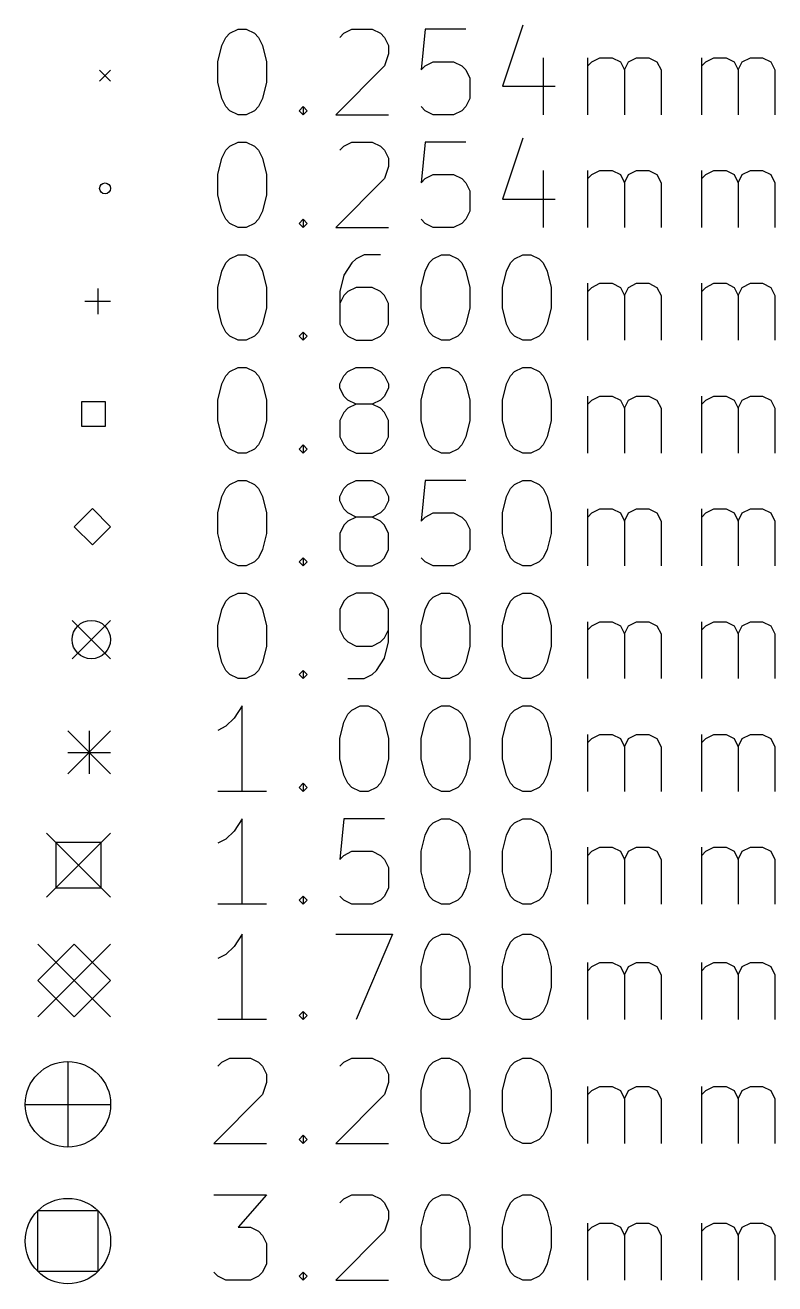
# Model space of a CAD drawing. Extents: x 3.56 to 8.19, y -7.27 to -2.1.
# Drawn here: x 3.563 to 4.254, y -7.243 to -6.083 of the extents above; entities that cross this region are included whole.
import ezdxf

# ---------------------------------------------------------------- set-up
doc = ezdxf.new("R2010")
doc.units = 0
doc.header["$MEASUREMENT"] = 0
doc.layers.add('BLACK', color=7, linetype='CONTINUOUS')

msp = doc.modelspace()

# ---------------------------------------------------------------- linework, layer by layer
at = {"layer": 'BLACK', "linetype": 'CONTINUOUS'}
for p, q in [((3.7515, -6.0905), (3.759, -6.0868)), ((3.759, -6.0868), (3.7665, -6.0868)), ((3.7665, -6.0868), (3.774, -6.0905)), ((3.8565, -6.0905), (3.864, -6.0868)), ((3.864, -6.0868), (3.8827, -6.0868)), ((3.8827, -6.0868), (3.8902, -6.0905)), ((3.9315, -6.0868), (3.9277, -6.1243)), ((3.969, -6.0868), (3.9315, -6.0868)), ((4.0215, -6.083), (4.0027, -6.1393)), ((3.744, -6.1018), (3.7478, -6.0943)), ((3.7478, -6.0943), (3.7515, -6.0905)), ((3.774, -6.0905), (3.7778, -6.0943)), ((3.7778, -6.0943), (3.7815, -6.1018)), ((3.8527, -6.0943), (3.8565, -6.0905)), ((3.8902, -6.0905), (3.894, -6.0943)), ((3.894, -6.0943), (3.8977, -6.1018)), ((3.7403, -6.1168), (3.744, -6.1018)), ((3.7815, -6.1018), (3.7853, -6.1168)), ((3.8977, -6.1093), (3.894, -6.1205)), ((3.8977, -6.1018), (3.8977, -6.1093)), ((3.7403, -6.1355), (3.7403, -6.1168)), ((3.7853, -6.1168), (3.7853, -6.1355)), ((3.894, -6.1205), (3.849, -6.1655)), ((3.9277, -6.1243), (3.9315, -6.1205)), ((3.9315, -6.1205), (3.939, -6.1168)), ((3.939, -6.1168), (3.9577, -6.1168)), ((3.9577, -6.1168), (3.9652, -6.1205)), ((3.9652, -6.1205), (3.969, -6.1243)), ((4.0402, -6.113), (4.0402, -6.1655)), ((4.0815, -6.1655), (4.0815, -6.113)), ((4.0815, -6.1205), (4.0852, -6.1168)), ((4.0852, -6.1168), (4.0927, -6.113)), ((4.0927, -6.113), (4.104, -6.113)), ((4.104, -6.113), (4.1115, -6.1168)), ((4.1115, -6.1168), (4.1152, -6.1243)), ((4.1152, -6.1243), (4.119, -6.1168)), ((4.119, -6.1168), (4.1265, -6.113)), ((4.1265, -6.113), (4.1377, -6.113)), ((4.1377, -6.113), (4.1452, -6.1168)), ((4.1452, -6.1168), (4.149, -6.1243)), ((4.1865, -6.1655), (4.1865, -6.113)), ((4.1865, -6.1205), (4.1902, -6.1168)), ((4.1902, -6.1168), (4.1977, -6.113)), ((4.1977, -6.113), (4.2089, -6.113)), ((4.2089, -6.113), (4.2164, -6.1168)), ((4.2164, -6.1168), (4.2202, -6.1243)), ((4.2202, -6.1243), (4.2239, -6.1168)), ((4.2239, -6.1168), (4.2314, -6.113)), ((4.2314, -6.113), (4.2427, -6.113)), ((4.2427, -6.113), (4.2502, -6.1168)), ((4.2502, -6.1168), (4.2539, -6.1243)), ((3.6313, -6.1245), (3.6413, -6.1345)), ((3.6413, -6.1245), (3.6313, -6.1345)), ((3.744, -6.1505), (3.7403, -6.1355)), ((3.7853, -6.1355), (3.7815, -6.1505)), ((3.969, -6.1243), (3.9727, -6.1318)), ((3.9727, -6.1318), (3.9727, -6.1505)), ((4.1152, -6.1243), (4.1152, -6.1655)), ((4.149, -6.1243), (4.149, -6.1655)), ((4.2202, -6.1243), (4.2202, -6.1655)), ((4.2539, -6.1243), (4.2539, -6.1655)), ((4.0027, -6.1393), (4.0515, -6.1393)), ((3.7478, -6.158), (3.744, -6.1505)), ((3.7515, -6.1618), (3.7478, -6.158)), ((3.7778, -6.158), (3.774, -6.1618)), ((3.7815, -6.1505), (3.7778, -6.158)), ((3.8152, -6.1618), (3.819, -6.158)), ((3.819, -6.158), (3.8227, -6.1618)), ((3.819, -6.158), (3.819, -6.1655)), ((3.9315, -6.1618), (3.9277, -6.158)), ((3.969, -6.158), (3.9652, -6.1618)), ((3.9727, -6.1505), (3.969, -6.158)), ((3.759, -6.1655), (3.7515, -6.1618)), ((3.7665, -6.1655), (3.759, -6.1655)), ((3.774, -6.1618), (3.7665, -6.1655)), ((3.819, -6.1655), (3.8152, -6.1618)), ((3.8227, -6.1618), (3.819, -6.1655)), ((3.849, -6.1655), (3.8977, -6.1655)), ((3.939, -6.1655), (3.9315, -6.1618)), ((3.9577, -6.1655), (3.939, -6.1655)), ((3.9652, -6.1618), (3.9577, -6.1655)), ((3.7515, -6.1945), (3.759, -6.1907)), ((3.759, -6.1907), (3.7665, -6.1907)), ((3.7665, -6.1907), (3.774, -6.1945)), ((3.8565, -6.1945), (3.864, -6.1907)), ((3.864, -6.1907), (3.8827, -6.1907)), ((3.8827, -6.1907), (3.8902, -6.1945)), ((3.9315, -6.1907), (3.9277, -6.2282)), ((3.969, -6.1907), (3.9315, -6.1907)), ((4.0215, -6.187), (4.0027, -6.2432)), ((3.744, -6.2057), (3.7478, -6.1982)), ((3.7478, -6.1982), (3.7515, -6.1945)), ((3.774, -6.1945), (3.7778, -6.1982)), ((3.7778, -6.1982), (3.7815, -6.2057)), ((3.8527, -6.1982), (3.8565, -6.1945)), ((3.8902, -6.1945), (3.894, -6.1982)), ((3.894, -6.1982), (3.8977, -6.2057)), ((3.7403, -6.2207), (3.744, -6.2057)), ((3.7815, -6.2057), (3.7853, -6.2207)), ((3.8977, -6.2132), (3.894, -6.2244)), ((3.8977, -6.2057), (3.8977, -6.2132)), ((3.7403, -6.2394), (3.7403, -6.2207)), ((3.7853, -6.2207), (3.7853, -6.2394)), ((3.894, -6.2244), (3.849, -6.2694)), ((3.9277, -6.2282), (3.9315, -6.2244)), ((3.9315, -6.2244), (3.939, -6.2207)), ((3.939, -6.2207), (3.9577, -6.2207)), ((3.9577, -6.2207), (3.9652, -6.2244)), ((3.9652, -6.2244), (3.969, -6.2282)), ((3.969, -6.2282), (3.9727, -6.2357)), ((4.0402, -6.2169), (4.0402, -6.2694)), ((4.0815, -6.2694), (4.0815, -6.2169)), ((4.0815, -6.2244), (4.0852, -6.2207)), ((4.0852, -6.2207), (4.0927, -6.2169)), ((4.0927, -6.2169), (4.104, -6.2169)), ((4.104, -6.2169), (4.1115, -6.2207)), ((4.1115, -6.2207), (4.1152, -6.2282)), ((4.1152, -6.2282), (4.119, -6.2207)), ((4.1152, -6.2282), (4.1152, -6.2694)), ((4.119, -6.2207), (4.1265, -6.2169)), ((4.1265, -6.2169), (4.1377, -6.2169)), ((4.1377, -6.2169), (4.1452, -6.2207)), ((4.1452, -6.2207), (4.149, -6.2282)), ((4.149, -6.2282), (4.149, -6.2694)), ((4.1865, -6.2694), (4.1865, -6.2169)), ((4.1865, -6.2244), (4.1902, -6.2207)), ((4.1902, -6.2207), (4.1977, -6.2169)), ((4.1977, -6.2169), (4.2089, -6.2169)), ((4.2089, -6.2169), (4.2164, -6.2207)), ((4.2164, -6.2207), (4.2202, -6.2282)), ((4.2202, -6.2282), (4.2239, -6.2207)), ((4.2202, -6.2282), (4.2202, -6.2694)), ((4.2239, -6.2207), (4.2314, -6.2169)), ((4.2314, -6.2169), (4.2427, -6.2169)), ((4.2427, -6.2169), (4.2502, -6.2207)), ((4.2502, -6.2207), (4.2539, -6.2282)), ((4.2539, -6.2282), (4.2539, -6.2694)), ((3.744, -6.2544), (3.7403, -6.2394)), ((3.7853, -6.2394), (3.7815, -6.2544)), ((3.9727, -6.2357), (3.9727, -6.2544)), ((4.0027, -6.2432), (4.0515, -6.2432)), ((3.7478, -6.2619), (3.744, -6.2544)), ((3.7515, -6.2657), (3.7478, -6.2619)), ((3.7778, -6.2619), (3.774, -6.2657)), ((3.7815, -6.2544), (3.7778, -6.2619)), ((3.8152, -6.2657), (3.819, -6.2619)), ((3.819, -6.2619), (3.8227, -6.2657)), ((3.819, -6.2619), (3.819, -6.2694)), ((3.9315, -6.2657), (3.9277, -6.2619)), ((3.969, -6.2619), (3.9652, -6.2657)), ((3.9727, -6.2544), (3.969, -6.2619)), ((3.759, -6.2694), (3.7515, -6.2657)), ((3.7665, -6.2694), (3.759, -6.2694)), ((3.774, -6.2657), (3.7665, -6.2694)), ((3.819, -6.2694), (3.8152, -6.2657)), ((3.8227, -6.2657), (3.819, -6.2694)), ((3.849, -6.2694), (3.8977, -6.2694)), ((3.939, -6.2694), (3.9315, -6.2657)), ((3.9577, -6.2694), (3.939, -6.2694)), ((3.9652, -6.2657), (3.9577, -6.2694)), ((3.7515, -6.2984), (3.759, -6.2946)), ((3.759, -6.2946), (3.7665, -6.2946)), ((3.7665, -6.2946), (3.774, -6.2984)), ((3.8752, -6.2946), (3.8677, -6.2984)), ((3.8902, -6.2946), (3.8752, -6.2946)), ((3.939, -6.2984), (3.9465, -6.2946)), ((3.9465, -6.2946), (3.954, -6.2946)), ((3.954, -6.2946), (3.9615, -6.2984)), ((4.014, -6.2984), (4.0215, -6.2946)), ((4.0215, -6.2946), (4.029, -6.2946)), ((4.029, -6.2946), (4.0365, -6.2984)), ((3.744, -6.3096), (3.7478, -6.3021)), ((3.7478, -6.3021), (3.7515, -6.2984)), ((3.774, -6.2984), (3.7778, -6.3021)), ((3.7778, -6.3021), (3.7815, -6.3096)), ((3.864, -6.3021), (3.8565, -6.3134)), ((3.8677, -6.2984), (3.864, -6.3021)), ((3.9315, -6.3096), (3.9352, -6.3021)), ((3.9352, -6.3021), (3.939, -6.2984)), ((3.9615, -6.2984), (3.9652, -6.3021)), ((3.9652, -6.3021), (3.969, -6.3096)), ((4.0065, -6.3096), (4.0102, -6.3021)), ((4.0102, -6.3021), (4.014, -6.2984)), ((4.0365, -6.2984), (4.0402, -6.3021)), ((4.0402, -6.3021), (4.044, -6.3096)), ((3.7403, -6.3246), (3.744, -6.3096)), ((3.7815, -6.3096), (3.7853, -6.3246)), ((3.8565, -6.3134), (3.8527, -6.3284)), ((3.9277, -6.3246), (3.9315, -6.3096)), ((3.969, -6.3096), (3.9727, -6.3246)), ((4.0027, -6.3246), (4.0065, -6.3096)), ((4.044, -6.3096), (4.0477, -6.3246)), ((4.0815, -6.3734), (4.0815, -6.3209)), ((4.0852, -6.3246), (4.0927, -6.3209)), ((4.0927, -6.3209), (4.104, -6.3209)), ((4.104, -6.3209), (4.1115, -6.3246)), ((4.119, -6.3246), (4.1265, -6.3209)), ((4.1265, -6.3209), (4.1377, -6.3209)), ((4.1377, -6.3209), (4.1452, -6.3246)), ((4.1865, -6.3734), (4.1865, -6.3209)), ((4.1902, -6.3246), (4.1977, -6.3209)), ((4.1977, -6.3209), (4.2089, -6.3209)), ((4.2089, -6.3209), (4.2164, -6.3246)), ((4.2239, -6.3246), (4.2314, -6.3209)), ((4.2314, -6.3209), (4.2427, -6.3209)), ((4.2427, -6.3209), (4.2502, -6.3246)), ((3.6295, -6.3256), (3.6295, -6.3492)), ((3.7403, -6.3434), (3.7403, -6.3246)), ((3.7853, -6.3246), (3.7853, -6.3434)), ((3.8527, -6.3284), (3.8527, -6.3584)), ((3.8565, -6.3321), (3.8527, -6.3396)), ((3.8602, -6.3284), (3.8565, -6.3321)), ((3.8677, -6.3246), (3.8602, -6.3284)), ((3.8827, -6.3246), (3.8677, -6.3246)), ((3.8902, -6.3284), (3.8827, -6.3246)), ((3.894, -6.3321), (3.8902, -6.3284)), ((3.8977, -6.3396), (3.894, -6.3321)), ((3.9277, -6.3434), (3.9277, -6.3246)), ((3.9727, -6.3246), (3.9727, -6.3434)), ((4.0027, -6.3434), (4.0027, -6.3246)), ((4.0477, -6.3246), (4.0477, -6.3434)), ((4.0815, -6.3284), (4.0852, -6.3246)), ((4.1115, -6.3246), (4.1152, -6.3321)), ((4.1152, -6.3321), (4.119, -6.3246)), ((4.1152, -6.3321), (4.1152, -6.3734)), ((4.1452, -6.3246), (4.149, -6.3321)), ((4.149, -6.3321), (4.149, -6.3734)), ((4.1865, -6.3284), (4.1902, -6.3246)), ((4.2164, -6.3246), (4.2202, -6.3321)), ((4.2202, -6.3321), (4.2239, -6.3246)), ((4.2202, -6.3321), (4.2202, -6.3734)), ((4.2502, -6.3246), (4.2539, -6.3321)), ((4.2539, -6.3321), (4.2539, -6.3734)), ((3.6177, -6.3374), (3.6413, -6.3374)), ((3.744, -6.3584), (3.7403, -6.3434)), ((3.7853, -6.3434), (3.7815, -6.3584)), ((3.8977, -6.3584), (3.8977, -6.3396)), ((3.9315, -6.3584), (3.9277, -6.3434)), ((3.9727, -6.3434), (3.969, -6.3584)), ((4.0065, -6.3584), (4.0027, -6.3434)), ((4.0477, -6.3434), (4.044, -6.3584)), ((3.7478, -6.3659), (3.744, -6.3584)), ((3.7515, -6.3696), (3.7478, -6.3659)), ((3.7778, -6.3659), (3.774, -6.3696)), ((3.7815, -6.3584), (3.7778, -6.3659)), ((3.8152, -6.3696), (3.819, -6.3659)), ((3.819, -6.3659), (3.8227, -6.3696)), ((3.819, -6.3659), (3.819, -6.3734)), ((3.8527, -6.3584), (3.8565, -6.3659)), ((3.8565, -6.3659), (3.8602, -6.3696)), ((3.8902, -6.3696), (3.894, -6.3659)), ((3.894, -6.3659), (3.8977, -6.3584)), ((3.9352, -6.3659), (3.9315, -6.3584)), ((3.939, -6.3696), (3.9352, -6.3659)), ((3.9652, -6.3659), (3.9615, -6.3696)), ((3.969, -6.3584), (3.9652, -6.3659)), ((4.0102, -6.3659), (4.0065, -6.3584)), ((4.014, -6.3696), (4.0102, -6.3659)), ((4.0402, -6.3659), (4.0365, -6.3696)), ((4.044, -6.3584), (4.0402, -6.3659)), ((3.759, -6.3734), (3.7515, -6.3696)), ((3.7665, -6.3734), (3.759, -6.3734)), ((3.774, -6.3696), (3.7665, -6.3734)), ((3.819, -6.3734), (3.8152, -6.3696)), ((3.8227, -6.3696), (3.819, -6.3734)), ((3.8602, -6.3696), (3.8677, -6.3734)), ((3.8677, -6.3734), (3.8827, -6.3734)), ((3.8827, -6.3734), (3.8902, -6.3696)), ((3.9465, -6.3734), (3.939, -6.3696)), ((3.954, -6.3734), (3.9465, -6.3734)), ((3.9615, -6.3696), (3.954, -6.3734)), ((4.0215, -6.3734), (4.014, -6.3696)), ((4.029, -6.3734), (4.0215, -6.3734)), ((4.0365, -6.3696), (4.029, -6.3734)), ((3.7478, -6.4061), (3.7515, -6.4023)), ((3.7515, -6.4023), (3.759, -6.3986)), ((3.759, -6.3986), (3.7665, -6.3986)), ((3.7665, -6.3986), (3.774, -6.4023)), ((3.774, -6.4023), (3.7778, -6.4061)), ((3.8565, -6.4061), (3.8602, -6.4023)), ((3.8602, -6.4023), (3.8677, -6.3986)), ((3.8677, -6.3986), (3.8827, -6.3986)), ((3.8827, -6.3986), (3.8902, -6.4023)), ((3.8902, -6.4023), (3.894, -6.4061)), ((3.9352, -6.4061), (3.939, -6.4023)), ((3.939, -6.4023), (3.9465, -6.3986)), ((3.9465, -6.3986), (3.954, -6.3986)), ((3.954, -6.3986), (3.9615, -6.4023)), ((3.9615, -6.4023), (3.9652, -6.4061)), ((4.0102, -6.4061), (4.014, -6.4023)), ((4.014, -6.4023), (4.0215, -6.3986)), ((4.0215, -6.3986), (4.029, -6.3986)), ((4.029, -6.3986), (4.0365, -6.4023)), ((4.0365, -6.4023), (4.0402, -6.4061)), ((3.7403, -6.4286), (3.744, -6.4136)), ((3.744, -6.4136), (3.7478, -6.4061)), ((3.7778, -6.4061), (3.7815, -6.4136)), ((3.7815, -6.4136), (3.7853, -6.4286)), ((3.8527, -6.4136), (3.8565, -6.4061)), ((3.8527, -6.4173), (3.8527, -6.4136)), ((3.894, -6.4061), (3.8977, -6.4136)), ((3.8977, -6.4136), (3.8977, -6.4173)), ((3.9277, -6.4286), (3.9315, -6.4136)), ((3.9315, -6.4136), (3.9352, -6.4061)), ((3.9652, -6.4061), (3.969, -6.4136)), ((3.969, -6.4136), (3.9727, -6.4286)), ((4.0027, -6.4286), (4.0065, -6.4136)), ((4.0065, -6.4136), (4.0102, -6.4061)), ((4.0402, -6.4061), (4.044, -6.4136)), ((4.044, -6.4136), (4.0477, -6.4286)), ((3.8565, -6.4248), (3.8527, -6.4173)), ((3.8602, -6.4286), (3.8565, -6.4248)), ((3.894, -6.4248), (3.8902, -6.4286)), ((3.8977, -6.4173), (3.894, -6.4248)), ((4.0815, -6.4773), (4.0815, -6.4248)), ((4.0852, -6.4286), (4.0927, -6.4248)), ((4.0927, -6.4248), (4.104, -6.4248)), ((4.104, -6.4248), (4.1115, -6.4286)), ((4.119, -6.4286), (4.1265, -6.4248)), ((4.1265, -6.4248), (4.1377, -6.4248)), ((4.1377, -6.4248), (4.1452, -6.4286)), ((4.1865, -6.4773), (4.1865, -6.4248)), ((4.1902, -6.4286), (4.1977, -6.4248)), ((4.1977, -6.4248), (4.2089, -6.4248)), ((4.2089, -6.4248), (4.2164, -6.4286)), ((4.2239, -6.4286), (4.2314, -6.4248)), ((4.2314, -6.4248), (4.2427, -6.4248)), ((4.2427, -6.4248), (4.2502, -6.4286)), ((3.6367, -6.4302), (3.6145, -6.4302)), ((3.6145, -6.4302), (3.6145, -6.4524)), ((3.6367, -6.4524), (3.6367, -6.4302)), ((3.7403, -6.4473), (3.7403, -6.4286)), ((3.7853, -6.4286), (3.7853, -6.4473)), ((3.8602, -6.4361), (3.8565, -6.4398)), ((3.8677, -6.4323), (3.8602, -6.4286)), ((3.8677, -6.4323), (3.8602, -6.4361)), ((3.8827, -6.4323), (3.8677, -6.4323)), ((3.8902, -6.4286), (3.8827, -6.4323)), ((3.8902, -6.4361), (3.8827, -6.4323)), ((3.894, -6.4398), (3.8902, -6.4361)), ((3.9277, -6.4473), (3.9277, -6.4286)), ((3.9727, -6.4286), (3.9727, -6.4473)), ((4.0027, -6.4473), (4.0027, -6.4286)), ((4.0477, -6.4286), (4.0477, -6.4473)), ((4.0815, -6.4323), (4.0852, -6.4286)), ((4.1115, -6.4286), (4.1152, -6.4361)), ((4.1152, -6.4361), (4.119, -6.4286)), ((4.1152, -6.4361), (4.1152, -6.4773)), ((4.1452, -6.4286), (4.149, -6.4361)), ((4.149, -6.4361), (4.149, -6.4773)), ((4.1865, -6.4323), (4.1902, -6.4286)), ((4.2164, -6.4286), (4.2202, -6.4361)), ((4.2202, -6.4361), (4.2239, -6.4286)), ((4.2202, -6.4361), (4.2202, -6.4773)), ((4.2502, -6.4286), (4.2539, -6.4361)), ((4.2539, -6.4361), (4.2539, -6.4773)), ((3.744, -6.4623), (3.7403, -6.4473)), ((3.7853, -6.4473), (3.7815, -6.4623)), ((3.8565, -6.4398), (3.8527, -6.4473)), ((3.8527, -6.4473), (3.8527, -6.4623)), ((3.8977, -6.4473), (3.894, -6.4398)), ((3.8977, -6.4623), (3.8977, -6.4473)), ((3.9315, -6.4623), (3.9277, -6.4473)), ((3.9727, -6.4473), (3.969, -6.4623)), ((4.0065, -6.4623), (4.0027, -6.4473)), ((4.0477, -6.4473), (4.044, -6.4623)), ((3.6145, -6.4524), (3.6367, -6.4524)), ((3.7478, -6.4698), (3.744, -6.4623)), ((3.7515, -6.4736), (3.7478, -6.4698)), ((3.7778, -6.4698), (3.774, -6.4736)), ((3.7815, -6.4623), (3.7778, -6.4698)), ((3.8152, -6.4736), (3.819, -6.4698)), ((3.819, -6.4698), (3.8227, -6.4736)), ((3.819, -6.4698), (3.819, -6.4773)), ((3.8527, -6.4623), (3.8565, -6.4698)), ((3.8565, -6.4698), (3.8602, -6.4736)), ((3.8902, -6.4736), (3.894, -6.4698)), ((3.894, -6.4698), (3.8977, -6.4623)), ((3.9352, -6.4698), (3.9315, -6.4623)), ((3.939, -6.4736), (3.9352, -6.4698)), ((3.9652, -6.4698), (3.9615, -6.4736)), ((3.969, -6.4623), (3.9652, -6.4698)), ((4.0102, -6.4698), (4.0065, -6.4623)), ((4.014, -6.4736), (4.0102, -6.4698)), ((4.0402, -6.4698), (4.0365, -6.4736)), ((4.044, -6.4623), (4.0402, -6.4698)), ((3.759, -6.4773), (3.7515, -6.4736)), ((3.7665, -6.4773), (3.759, -6.4773)), ((3.774, -6.4736), (3.7665, -6.4773)), ((3.819, -6.4773), (3.8152, -6.4736)), ((3.8227, -6.4736), (3.819, -6.4773)), ((3.8602, -6.4736), (3.8677, -6.4773)), ((3.8677, -6.4773), (3.8827, -6.4773)), ((3.8827, -6.4773), (3.8902, -6.4736)), ((3.9465, -6.4773), (3.939, -6.4736)), ((3.954, -6.4773), (3.9465, -6.4773)), ((3.9615, -6.4736), (3.954, -6.4773)), ((4.0215, -6.4773), (4.014, -6.4736)), ((4.029, -6.4773), (4.0215, -6.4773)), ((4.0365, -6.4736), (4.029, -6.4773)), ((3.7478, -6.51), (3.7515, -6.5063)), ((3.7515, -6.5063), (3.759, -6.5025)), ((3.759, -6.5025), (3.7665, -6.5025)), ((3.7665, -6.5025), (3.774, -6.5063)), ((3.774, -6.5063), (3.7778, -6.51)), ((3.8565, -6.51), (3.8602, -6.5063)), ((3.8602, -6.5063), (3.8677, -6.5025)), ((3.8677, -6.5025), (3.8827, -6.5025)), ((3.8827, -6.5025), (3.8902, -6.5063)), ((3.8902, -6.5063), (3.894, -6.51)), ((3.9315, -6.5025), (3.9277, -6.54)), ((3.969, -6.5025), (3.9315, -6.5025)), ((4.0102, -6.51), (4.014, -6.5063)), ((4.014, -6.5063), (4.0215, -6.5025)), ((4.0215, -6.5025), (4.029, -6.5025)), ((4.029, -6.5025), (4.0365, -6.5063)), ((4.0365, -6.5063), (4.0402, -6.51)), ((3.7403, -6.5325), (3.744, -6.5175)), ((3.744, -6.5175), (3.7478, -6.51)), ((3.7778, -6.51), (3.7815, -6.5175)), ((3.7815, -6.5175), (3.7853, -6.5325)), ((3.8527, -6.5175), (3.8565, -6.51)), ((3.8527, -6.5213), (3.8527, -6.5175)), ((3.894, -6.51), (3.8977, -6.5175)), ((3.8977, -6.5175), (3.8977, -6.5213)), ((4.0027, -6.5325), (4.0065, -6.5175)), ((4.0065, -6.5175), (4.0102, -6.51)), ((4.0402, -6.51), (4.044, -6.5175)), ((4.044, -6.5175), (4.0477, -6.5325)), ((3.6246, -6.5285), (3.6079, -6.5452)), ((3.6413, -6.5452), (3.6246, -6.5285)), ((3.8565, -6.5288), (3.8527, -6.5213)), ((3.8602, -6.5325), (3.8565, -6.5288)), ((3.894, -6.5288), (3.8902, -6.5325)), ((3.8977, -6.5213), (3.894, -6.5288)), ((4.0815, -6.5813), (4.0815, -6.5288)), ((4.0852, -6.5325), (4.0927, -6.5288)), ((4.0927, -6.5288), (4.104, -6.5288)), ((4.104, -6.5288), (4.1115, -6.5325)), ((4.119, -6.5325), (4.1265, -6.5288)), ((4.1265, -6.5288), (4.1377, -6.5288)), ((4.1377, -6.5288), (4.1452, -6.5325)), ((4.1865, -6.5813), (4.1865, -6.5288)), ((4.1902, -6.5325), (4.1977, -6.5288)), ((4.1977, -6.5288), (4.2089, -6.5288)), ((4.2089, -6.5288), (4.2164, -6.5325)), ((4.2239, -6.5325), (4.2314, -6.5288)), ((4.2314, -6.5288), (4.2427, -6.5288)), ((4.2427, -6.5288), (4.2502, -6.5325)), ((3.7403, -6.5513), (3.7403, -6.5325)), ((3.7853, -6.5325), (3.7853, -6.5513)), ((3.8602, -6.54), (3.8565, -6.5438)), ((3.8677, -6.5363), (3.8602, -6.5325)), ((3.8677, -6.5363), (3.8602, -6.54)), ((3.8827, -6.5363), (3.8677, -6.5363)), ((3.8902, -6.5325), (3.8827, -6.5363)), ((3.8902, -6.54), (3.8827, -6.5363)), ((3.894, -6.5438), (3.8902, -6.54)), ((3.9277, -6.54), (3.9315, -6.5363)), ((3.9315, -6.5363), (3.939, -6.5325)), ((3.939, -6.5325), (3.9577, -6.5325)), ((3.9577, -6.5325), (3.9652, -6.5363)), ((3.9652, -6.5363), (3.969, -6.54)), ((3.969, -6.54), (3.9727, -6.5475)), ((4.0027, -6.5513), (4.0027, -6.5325)), ((4.0477, -6.5325), (4.0477, -6.5513)), ((4.0815, -6.5363), (4.0852, -6.5325)), ((4.1115, -6.5325), (4.1152, -6.54)), ((4.1152, -6.54), (4.119, -6.5325)), ((4.1152, -6.54), (4.1152, -6.5813)), ((4.1452, -6.5325), (4.149, -6.54)), ((4.149, -6.54), (4.149, -6.5813)), ((4.1865, -6.5363), (4.1902, -6.5325)), ((4.2164, -6.5325), (4.2202, -6.54)), ((4.2202, -6.54), (4.2239, -6.5325)), ((4.2202, -6.54), (4.2202, -6.5813)), ((4.2502, -6.5325), (4.2539, -6.54)), ((4.2539, -6.54), (4.2539, -6.5813)), ((3.6079, -6.5452), (3.6246, -6.562)), ((3.6246, -6.562), (3.6413, -6.5452)), ((3.744, -6.5663), (3.7403, -6.5513)), ((3.7853, -6.5513), (3.7815, -6.5663)), ((3.8565, -6.5438), (3.8527, -6.5513)), ((3.8527, -6.5513), (3.8527, -6.5663)), ((3.8977, -6.5513), (3.894, -6.5438)), ((3.8977, -6.5663), (3.8977, -6.5513)), ((3.9727, -6.5475), (3.9727, -6.5663)), ((4.0065, -6.5663), (4.0027, -6.5513)), ((4.0477, -6.5513), (4.044, -6.5663)), ((3.7478, -6.5738), (3.744, -6.5663)), ((3.7515, -6.5775), (3.7478, -6.5738)), ((3.7778, -6.5738), (3.774, -6.5775)), ((3.7815, -6.5663), (3.7778, -6.5738)), ((3.8152, -6.5775), (3.819, -6.5738)), ((3.819, -6.5738), (3.8227, -6.5775)), ((3.819, -6.5738), (3.819, -6.5813)), ((3.8527, -6.5663), (3.8565, -6.5738)), ((3.8565, -6.5738), (3.8602, -6.5775)), ((3.8902, -6.5775), (3.894, -6.5738)), ((3.894, -6.5738), (3.8977, -6.5663)), ((3.9315, -6.5775), (3.9277, -6.5738)), ((3.969, -6.5738), (3.9652, -6.5775)), ((3.9727, -6.5663), (3.969, -6.5738)), ((4.0102, -6.5738), (4.0065, -6.5663)), ((4.014, -6.5775), (4.0102, -6.5738)), ((4.0402, -6.5738), (4.0365, -6.5775)), ((4.044, -6.5663), (4.0402, -6.5738)), ((3.759, -6.5813), (3.7515, -6.5775)), ((3.7665, -6.5813), (3.759, -6.5813)), ((3.774, -6.5775), (3.7665, -6.5813)), ((3.819, -6.5813), (3.8152, -6.5775)), ((3.8227, -6.5775), (3.819, -6.5813)), ((3.8602, -6.5775), (3.8677, -6.5813)), ((3.8677, -6.5813), (3.8827, -6.5813)), ((3.8827, -6.5813), (3.8902, -6.5775)), ((3.939, -6.5813), (3.9315, -6.5775)), ((3.9577, -6.5813), (3.939, -6.5813)), ((3.9652, -6.5775), (3.9577, -6.5813)), ((4.0215, -6.5813), (4.014, -6.5775)), ((4.029, -6.5813), (4.0215, -6.5813)), ((4.0365, -6.5775), (4.029, -6.5813)), ((3.7478, -6.6139), (3.7515, -6.6102)), ((3.7515, -6.6102), (3.759, -6.6065)), ((3.759, -6.6065), (3.7665, -6.6065)), ((3.7665, -6.6065), (3.774, -6.6102)), ((3.774, -6.6102), (3.7778, -6.6139)), ((3.8602, -6.6102), (3.8565, -6.6139)), ((3.8677, -6.6065), (3.8602, -6.6102)), ((3.8827, -6.6065), (3.8677, -6.6065)), ((3.8902, -6.6102), (3.8827, -6.6065)), ((3.894, -6.6139), (3.8902, -6.6102)), ((3.9352, -6.6139), (3.939, -6.6102)), ((3.939, -6.6102), (3.9465, -6.6065)), ((3.9465, -6.6065), (3.954, -6.6065)), ((3.954, -6.6065), (3.9615, -6.6102)), ((3.9615, -6.6102), (3.9652, -6.6139)), ((4.0102, -6.6139), (4.014, -6.6102)), ((4.014, -6.6102), (4.0215, -6.6065)), ((4.0215, -6.6065), (4.029, -6.6065)), ((4.029, -6.6065), (4.0365, -6.6102)), ((4.0365, -6.6102), (4.0402, -6.6139)), ((3.7403, -6.6364), (3.744, -6.6214)), ((3.744, -6.6214), (3.7478, -6.6139)), ((3.7778, -6.6139), (3.7815, -6.6214)), ((3.7815, -6.6214), (3.7853, -6.6364)), ((3.8565, -6.6139), (3.8527, -6.6214)), ((3.8527, -6.6214), (3.8527, -6.6402)), ((3.8977, -6.6214), (3.894, -6.6139)), ((3.8977, -6.6514), (3.8977, -6.6214)), ((3.9277, -6.6364), (3.9315, -6.6214)), ((3.9315, -6.6214), (3.9352, -6.6139)), ((3.9652, -6.6139), (3.969, -6.6214)), ((3.969, -6.6214), (3.9727, -6.6364)), ((4.0027, -6.6364), (4.0065, -6.6214)), ((4.0065, -6.6214), (4.0102, -6.6139)), ((4.0402, -6.6139), (4.044, -6.6214)), ((4.044, -6.6214), (4.0477, -6.6364)), ((3.6059, -6.6315), (3.6413, -6.6669)), ((3.6413, -6.6315), (3.6059, -6.6669)), ((4.0815, -6.6852), (4.0815, -6.6327)), ((4.0852, -6.6364), (4.0927, -6.6327)), ((4.0927, -6.6327), (4.104, -6.6327)), ((4.104, -6.6327), (4.1115, -6.6364)), ((4.119, -6.6364), (4.1265, -6.6327)), ((4.1265, -6.6327), (4.1377, -6.6327)), ((4.1377, -6.6327), (4.1452, -6.6364)), ((4.1865, -6.6852), (4.1865, -6.6327)), ((4.1902, -6.6364), (4.1977, -6.6327)), ((4.1977, -6.6327), (4.2089, -6.6327)), ((4.2089, -6.6327), (4.2164, -6.6364)), ((4.2239, -6.6364), (4.2314, -6.6327)), ((4.2314, -6.6327), (4.2427, -6.6327)), ((4.2427, -6.6327), (4.2502, -6.6364)), ((3.7403, -6.6552), (3.7403, -6.6364)), ((3.7853, -6.6364), (3.7853, -6.6552)), ((3.8527, -6.6402), (3.8565, -6.6477)), ((3.894, -6.6477), (3.8977, -6.6402)), ((3.9277, -6.6552), (3.9277, -6.6364)), ((3.9727, -6.6364), (3.9727, -6.6552)), ((4.0027, -6.6552), (4.0027, -6.6364)), ((4.0477, -6.6364), (4.0477, -6.6552)), ((4.0815, -6.6402), (4.0852, -6.6364)), ((4.1115, -6.6364), (4.1152, -6.6439)), ((4.1152, -6.6439), (4.119, -6.6364)), ((4.1152, -6.6439), (4.1152, -6.6852)), ((4.1452, -6.6364), (4.149, -6.6439)), ((4.149, -6.6439), (4.149, -6.6852)), ((4.1865, -6.6402), (4.1902, -6.6364)), ((4.2164, -6.6364), (4.2202, -6.6439)), ((4.2202, -6.6439), (4.2239, -6.6364)), ((4.2202, -6.6439), (4.2202, -6.6852)), ((4.2502, -6.6364), (4.2539, -6.6439)), ((4.2539, -6.6439), (4.2539, -6.6852)), ((3.744, -6.6702), (3.7403, -6.6552)), ((3.7853, -6.6552), (3.7815, -6.6702)), ((3.8565, -6.6477), (3.8602, -6.6514)), ((3.8602, -6.6514), (3.8677, -6.6552)), ((3.8677, -6.6552), (3.8827, -6.6552)), ((3.8827, -6.6552), (3.8902, -6.6514)), ((3.8902, -6.6514), (3.894, -6.6477)), ((3.894, -6.6664), (3.8977, -6.6514)), ((3.9315, -6.6702), (3.9277, -6.6552)), ((3.9727, -6.6552), (3.969, -6.6702)), ((4.0065, -6.6702), (4.0027, -6.6552)), ((4.0477, -6.6552), (4.044, -6.6702)), ((3.8865, -6.6777), (3.894, -6.6664)), ((3.7478, -6.6777), (3.744, -6.6702)), ((3.7515, -6.6814), (3.7478, -6.6777)), ((3.7778, -6.6777), (3.774, -6.6814)), ((3.7815, -6.6702), (3.7778, -6.6777)), ((3.8152, -6.6814), (3.819, -6.6777)), ((3.819, -6.6777), (3.8227, -6.6814)), ((3.819, -6.6777), (3.819, -6.6852)), ((3.8827, -6.6814), (3.8865, -6.6777)), ((3.9352, -6.6777), (3.9315, -6.6702)), ((3.939, -6.6814), (3.9352, -6.6777)), ((3.9652, -6.6777), (3.9615, -6.6814)), ((3.969, -6.6702), (3.9652, -6.6777)), ((4.0102, -6.6777), (4.0065, -6.6702)), ((4.014, -6.6814), (4.0102, -6.6777)), ((4.0402, -6.6777), (4.0365, -6.6814)), ((4.044, -6.6702), (4.0402, -6.6777)), ((3.759, -6.6852), (3.7515, -6.6814)), ((3.7665, -6.6852), (3.759, -6.6852)), ((3.774, -6.6814), (3.7665, -6.6852)), ((3.819, -6.6852), (3.8152, -6.6814)), ((3.8227, -6.6814), (3.819, -6.6852)), ((3.8602, -6.6852), (3.8752, -6.6852)), ((3.8752, -6.6852), (3.8827, -6.6814)), ((3.9465, -6.6852), (3.939, -6.6814)), ((3.954, -6.6852), (3.9465, -6.6852)), ((3.9615, -6.6814), (3.954, -6.6852)), ((4.0215, -6.6852), (4.014, -6.6814)), ((4.029, -6.6852), (4.0215, -6.6852)), ((4.0365, -6.6814), (4.029, -6.6852)), ((3.7628, -6.7104), (3.7553, -6.7216)), ((3.7628, -6.7891), (3.7628, -6.7104)), ((3.8602, -6.7179), (3.864, -6.7141)), ((3.864, -6.7141), (3.8715, -6.7104)), ((3.8715, -6.7104), (3.879, -6.7104)), ((3.879, -6.7104), (3.8865, -6.7141)), ((3.8865, -6.7141), (3.8902, -6.7179)), ((3.9352, -6.7179), (3.939, -6.7141)), ((3.939, -6.7141), (3.9465, -6.7104)), ((3.9465, -6.7104), (3.954, -6.7104)), ((3.954, -6.7104), (3.9615, -6.7141)), ((3.9615, -6.7141), (3.9652, -6.7179)), ((4.0102, -6.7179), (4.014, -6.7141)), ((4.014, -6.7141), (4.0215, -6.7104)), ((4.0215, -6.7104), (4.029, -6.7104)), ((4.029, -6.7104), (4.0365, -6.7141)), ((4.0365, -6.7141), (4.0402, -6.7179)), ((3.7553, -6.7216), (3.7478, -6.7291)), ((3.8527, -6.7404), (3.8565, -6.7254)), ((3.8565, -6.7254), (3.8602, -6.7179)), ((3.8902, -6.7179), (3.894, -6.7254)), ((3.894, -6.7254), (3.8977, -6.7404)), ((3.9277, -6.7404), (3.9315, -6.7254)), ((3.9315, -6.7254), (3.9352, -6.7179)), ((3.9652, -6.7179), (3.969, -6.7254)), ((3.969, -6.7254), (3.9727, -6.7404)), ((4.0027, -6.7404), (4.0065, -6.7254)), ((4.0065, -6.7254), (4.0102, -6.7179)), ((4.0402, -6.7179), (4.044, -6.7254)), ((4.044, -6.7254), (4.0477, -6.7404)), ((3.602, -6.7334), (3.6413, -6.7728)), ((3.6413, -6.7334), (3.602, -6.7728)), ((3.6217, -6.7334), (3.6217, -6.7728)), ((3.7478, -6.7291), (3.7403, -6.7329)), ((4.0815, -6.7891), (4.0815, -6.7366)), ((4.0852, -6.7404), (4.0927, -6.7366)), ((4.0927, -6.7366), (4.104, -6.7366)), ((4.104, -6.7366), (4.1115, -6.7404)), ((4.119, -6.7404), (4.1265, -6.7366)), ((4.1265, -6.7366), (4.1377, -6.7366)), ((4.1377, -6.7366), (4.1452, -6.7404)), ((4.1865, -6.7891), (4.1865, -6.7366)), ((4.1902, -6.7404), (4.1977, -6.7366)), ((4.1977, -6.7366), (4.2089, -6.7366)), ((4.2089, -6.7366), (4.2164, -6.7404)), ((4.2239, -6.7404), (4.2314, -6.7366)), ((4.2314, -6.7366), (4.2427, -6.7366)), ((4.2427, -6.7366), (4.2502, -6.7404)), ((3.8527, -6.7591), (3.8527, -6.7404)), ((3.8977, -6.7404), (3.8977, -6.7591)), ((3.9277, -6.7591), (3.9277, -6.7404)), ((3.9727, -6.7404), (3.9727, -6.7591)), ((4.0027, -6.7591), (4.0027, -6.7404)), ((4.0477, -6.7404), (4.0477, -6.7591)), ((4.0815, -6.7441), (4.0852, -6.7404)), ((4.1115, -6.7404), (4.1152, -6.7479)), ((4.1152, -6.7479), (4.119, -6.7404)), ((4.1152, -6.7479), (4.1152, -6.7891)), ((4.1452, -6.7404), (4.149, -6.7479)), ((4.149, -6.7479), (4.149, -6.7891)), ((4.1865, -6.7441), (4.1902, -6.7404)), ((4.2164, -6.7404), (4.2202, -6.7479)), ((4.2202, -6.7479), (4.2239, -6.7404)), ((4.2202, -6.7479), (4.2202, -6.7891)), ((4.2502, -6.7404), (4.2539, -6.7479)), ((4.2539, -6.7479), (4.2539, -6.7891)), ((3.602, -6.7531), (3.6413, -6.7531)), ((3.8565, -6.7741), (3.8527, -6.7591)), ((3.8977, -6.7591), (3.894, -6.7741)), ((3.9315, -6.7741), (3.9277, -6.7591)), ((3.9727, -6.7591), (3.969, -6.7741)), ((4.0065, -6.7741), (4.0027, -6.7591)), ((4.0477, -6.7591), (4.044, -6.7741)), ((3.8152, -6.7854), (3.819, -6.7816)), ((3.819, -6.7816), (3.8227, -6.7854)), ((3.819, -6.7816), (3.819, -6.7891)), ((3.8602, -6.7816), (3.8565, -6.7741)), ((3.864, -6.7854), (3.8602, -6.7816)), ((3.8902, -6.7816), (3.8865, -6.7854)), ((3.894, -6.7741), (3.8902, -6.7816)), ((3.9352, -6.7816), (3.9315, -6.7741)), ((3.939, -6.7854), (3.9352, -6.7816)), ((3.9652, -6.7816), (3.9615, -6.7854)), ((3.969, -6.7741), (3.9652, -6.7816)), ((4.0102, -6.7816), (4.0065, -6.7741)), ((4.014, -6.7854), (4.0102, -6.7816)), ((4.0402, -6.7816), (4.0365, -6.7854)), ((4.044, -6.7741), (4.0402, -6.7816)), ((3.7853, -6.7891), (3.7403, -6.7891)), ((3.819, -6.7891), (3.8152, -6.7854)), ((3.8227, -6.7854), (3.819, -6.7891)), ((3.8715, -6.7891), (3.864, -6.7854)), ((3.879, -6.7891), (3.8715, -6.7891)), ((3.8865, -6.7854), (3.879, -6.7891)), ((3.9465, -6.7891), (3.939, -6.7854)), ((3.954, -6.7891), (3.9465, -6.7891)), ((3.9615, -6.7854), (3.954, -6.7891)), ((4.0215, -6.7891), (4.014, -6.7854)), ((4.029, -6.7891), (4.0215, -6.7891)), ((4.0365, -6.7854), (4.029, -6.7891)), ((3.7628, -6.8143), (3.7553, -6.8256)), ((3.7628, -6.8931), (3.7628, -6.8143)), ((3.8565, -6.8143), (3.8527, -6.8518)), ((3.894, -6.8143), (3.8565, -6.8143)), ((3.9352, -6.8218), (3.939, -6.8181)), ((3.939, -6.8181), (3.9465, -6.8143)), ((3.9465, -6.8143), (3.954, -6.8143)), ((3.954, -6.8143), (3.9615, -6.8181)), ((3.9615, -6.8181), (3.9652, -6.8218)), ((4.0102, -6.8218), (4.014, -6.8181)), ((4.014, -6.8181), (4.0215, -6.8143)), ((4.0215, -6.8143), (4.029, -6.8143)), ((4.029, -6.8143), (4.0365, -6.8181)), ((4.0365, -6.8181), (4.0402, -6.8218)), ((3.5823, -6.8275), (3.6413, -6.8866)), ((3.6413, -6.8275), (3.5823, -6.8866)), ((3.7553, -6.8256), (3.7478, -6.8331)), ((3.9277, -6.8443), (3.9315, -6.8293)), ((3.9315, -6.8293), (3.9352, -6.8218)), ((3.9652, -6.8218), (3.969, -6.8293)), ((3.969, -6.8293), (3.9727, -6.8443)), ((4.0027, -6.8443), (4.0065, -6.8293)), ((4.0065, -6.8293), (4.0102, -6.8218)), ((4.0402, -6.8218), (4.044, -6.8293)), ((4.044, -6.8293), (4.0477, -6.8443)), ((3.6327, -6.8362), (3.5909, -6.8362)), ((3.5909, -6.8362), (3.5909, -6.8779)), ((3.6327, -6.8779), (3.6327, -6.8362)), ((3.7478, -6.8331), (3.7403, -6.8368)), ((4.0815, -6.8931), (4.0815, -6.8406)), ((4.0852, -6.8443), (4.0927, -6.8406)), ((4.0927, -6.8406), (4.104, -6.8406)), ((4.104, -6.8406), (4.1115, -6.8443)), ((4.119, -6.8443), (4.1265, -6.8406)), ((4.1265, -6.8406), (4.1377, -6.8406)), ((4.1377, -6.8406), (4.1452, -6.8443)), ((4.1865, -6.8931), (4.1865, -6.8406)), ((4.1902, -6.8443), (4.1977, -6.8406)), ((4.1977, -6.8406), (4.2089, -6.8406)), ((4.2089, -6.8406), (4.2164, -6.8443)), ((4.2239, -6.8443), (4.2314, -6.8406)), ((4.2314, -6.8406), (4.2427, -6.8406)), ((4.2427, -6.8406), (4.2502, -6.8443)), ((3.8527, -6.8518), (3.8565, -6.8481)), ((3.8565, -6.8481), (3.864, -6.8443)), ((3.864, -6.8443), (3.8827, -6.8443)), ((3.8827, -6.8443), (3.8902, -6.8481)), ((3.8902, -6.8481), (3.894, -6.8518)), ((3.894, -6.8518), (3.8977, -6.8593)), ((3.9277, -6.8631), (3.9277, -6.8443)), ((3.9727, -6.8443), (3.9727, -6.8631)), ((4.0027, -6.8631), (4.0027, -6.8443)), ((4.0477, -6.8443), (4.0477, -6.8631)), ((4.0815, -6.8481), (4.0852, -6.8443)), ((4.1115, -6.8443), (4.1152, -6.8518)), ((4.1152, -6.8518), (4.119, -6.8443)), ((4.1152, -6.8518), (4.1152, -6.8931)), ((4.1452, -6.8443), (4.149, -6.8518)), ((4.149, -6.8518), (4.149, -6.8931)), ((4.1865, -6.8481), (4.1902, -6.8443)), ((4.2164, -6.8443), (4.2202, -6.8518)), ((4.2202, -6.8518), (4.2239, -6.8443)), ((4.2202, -6.8518), (4.2202, -6.8931)), ((4.2502, -6.8443), (4.2539, -6.8518)), ((4.2539, -6.8518), (4.2539, -6.8931)), ((3.8977, -6.8593), (3.8977, -6.8781)), ((3.9315, -6.8781), (3.9277, -6.8631)), ((3.9727, -6.8631), (3.969, -6.8781)), ((4.0065, -6.8781), (4.0027, -6.8631)), ((4.0477, -6.8631), (4.044, -6.8781)), ((3.5909, -6.8779), (3.6327, -6.8779)), ((3.8152, -6.8893), (3.819, -6.8856)), ((3.819, -6.8931), (3.8152, -6.8893)), ((3.819, -6.8856), (3.8227, -6.8893)), ((3.819, -6.8856), (3.819, -6.8931)), ((3.8227, -6.8893), (3.819, -6.8931)), ((3.8565, -6.8893), (3.8527, -6.8856)), ((3.864, -6.8931), (3.8565, -6.8893)), ((3.8902, -6.8893), (3.8827, -6.8931)), ((3.894, -6.8856), (3.8902, -6.8893)), ((3.8977, -6.8781), (3.894, -6.8856)), ((3.9352, -6.8856), (3.9315, -6.8781)), ((3.939, -6.8893), (3.9352, -6.8856)), ((3.9465, -6.8931), (3.939, -6.8893)), ((3.9615, -6.8893), (3.954, -6.8931)), ((3.9652, -6.8856), (3.9615, -6.8893)), ((3.969, -6.8781), (3.9652, -6.8856)), ((4.0102, -6.8856), (4.0065, -6.8781)), ((4.014, -6.8893), (4.0102, -6.8856)), ((4.0215, -6.8931), (4.014, -6.8893)), ((4.0365, -6.8893), (4.029, -6.8931)), ((4.0402, -6.8856), (4.0365, -6.8893)), ((4.044, -6.8781), (4.0402, -6.8856)), ((3.7853, -6.8931), (3.7403, -6.8931)), ((3.8827, -6.8931), (3.864, -6.8931)), ((3.954, -6.8931), (3.9465, -6.8931)), ((4.029, -6.8931), (4.0215, -6.8931)), ((3.7628, -6.9206), (3.7553, -6.9319)), ((3.7628, -6.9994), (3.7628, -6.9206)), ((3.849, -6.9206), (3.9015, -6.9206)), ((3.9015, -6.9206), (3.8677, -6.9994)), ((3.939, -6.9244), (3.9465, -6.9206)), ((3.9465, -6.9206), (3.954, -6.9206)), ((3.954, -6.9206), (3.9615, -6.9244)), ((4.014, -6.9244), (4.0215, -6.9206)), ((4.0215, -6.9206), (4.029, -6.9206)), ((4.029, -6.9206), (4.0365, -6.9244)), ((3.5744, -6.9299), (3.6413, -6.9968)), ((3.6413, -6.9299), (3.5744, -6.9968)), ((3.6079, -6.9299), (3.5744, -6.9633)), ((3.6413, -6.9633), (3.6079, -6.9299)), ((3.7553, -6.9319), (3.7478, -6.9394)), ((3.9277, -6.9506), (3.9315, -6.9356)), ((3.9315, -6.9356), (3.9352, -6.9281)), ((3.9352, -6.9281), (3.939, -6.9244)), ((3.9615, -6.9244), (3.9652, -6.9281)), ((3.9652, -6.9281), (3.969, -6.9356)), ((3.969, -6.9356), (3.9727, -6.9506)), ((4.0027, -6.9506), (4.0065, -6.9356)), ((4.0065, -6.9356), (4.0102, -6.9281)), ((4.0102, -6.9281), (4.014, -6.9244)), ((4.0365, -6.9244), (4.0402, -6.9281)), ((4.0402, -6.9281), (4.044, -6.9356)), ((4.044, -6.9356), (4.0477, -6.9506)), ((3.7478, -6.9394), (3.7403, -6.9431)), ((4.0815, -6.9994), (4.0815, -6.9469)), ((4.0852, -6.9506), (4.0927, -6.9469)), ((4.0927, -6.9469), (4.104, -6.9469)), ((4.104, -6.9469), (4.1115, -6.9506)), ((4.119, -6.9506), (4.1265, -6.9469)), ((4.1265, -6.9469), (4.1377, -6.9469)), ((4.1377, -6.9469), (4.1452, -6.9506)), ((4.1865, -6.9994), (4.1865, -6.9469)), ((4.1902, -6.9506), (4.1977, -6.9469)), ((4.1977, -6.9469), (4.2089, -6.9469)), ((4.2089, -6.9469), (4.2164, -6.9506)), ((4.2239, -6.9506), (4.2314, -6.9469)), ((4.2314, -6.9469), (4.2427, -6.9469)), ((4.2427, -6.9469), (4.2502, -6.9506)), ((3.9277, -6.9694), (3.9277, -6.9506)), ((3.9727, -6.9506), (3.9727, -6.9694)), ((4.0027, -6.9694), (4.0027, -6.9506)), ((4.0477, -6.9506), (4.0477, -6.9694)), ((4.0815, -6.9544), (4.0852, -6.9506)), ((4.1115, -6.9506), (4.1152, -6.9581)), ((4.1152, -6.9581), (4.119, -6.9506)), ((4.1152, -6.9581), (4.1152, -6.9994)), ((4.1452, -6.9506), (4.149, -6.9581)), ((4.149, -6.9581), (4.149, -6.9994)), ((4.1865, -6.9544), (4.1902, -6.9506)), ((4.2164, -6.9506), (4.2202, -6.9581)), ((4.2202, -6.9581), (4.2239, -6.9506)), ((4.2202, -6.9581), (4.2202, -6.9994)), ((4.2502, -6.9506), (4.2539, -6.9581)), ((4.2539, -6.9581), (4.2539, -6.9994)), ((3.5744, -6.9633), (3.6079, -6.9968)), ((3.6079, -6.9968), (3.6413, -6.9633)), ((3.9315, -6.9844), (3.9277, -6.9694)), ((3.9727, -6.9694), (3.969, -6.9844)), ((4.0065, -6.9844), (4.0027, -6.9694)), ((4.0477, -6.9694), (4.044, -6.9844)), ((3.8152, -6.9956), (3.819, -6.9919)), ((3.819, -6.9919), (3.8227, -6.9956)), ((3.819, -6.9919), (3.819, -6.9994)), ((3.9352, -6.9919), (3.9315, -6.9844)), ((3.939, -6.9956), (3.9352, -6.9919)), ((3.9652, -6.9919), (3.9615, -6.9956)), ((3.969, -6.9844), (3.9652, -6.9919)), ((4.0102, -6.9919), (4.0065, -6.9844)), ((4.014, -6.9956), (4.0102, -6.9919)), ((4.0402, -6.9919), (4.0365, -6.9956)), ((4.044, -6.9844), (4.0402, -6.9919)), ((3.7853, -6.9994), (3.7403, -6.9994)), ((3.819, -6.9994), (3.8152, -6.9956)), ((3.8227, -6.9956), (3.819, -6.9994)), ((3.9465, -6.9994), (3.939, -6.9956)), ((3.954, -6.9994), (3.9465, -6.9994)), ((3.9615, -6.9956), (3.954, -6.9994)), ((4.0215, -6.9994), (4.014, -6.9956)), ((4.029, -6.9994), (4.0215, -6.9994)), ((4.0365, -6.9956), (4.029, -6.9994)), ((3.602, -7.0381), (3.602, -7.1169)), ((3.7403, -7.0423), (3.744, -7.0385)), ((3.744, -7.0385), (3.7515, -7.0348)), ((3.7515, -7.0348), (3.7703, -7.0348)), ((3.7703, -7.0348), (3.7778, -7.0385)), ((3.7778, -7.0385), (3.7815, -7.0423)), ((3.8527, -7.0423), (3.8565, -7.0385)), ((3.8565, -7.0385), (3.864, -7.0348)), ((3.864, -7.0348), (3.8827, -7.0348)), ((3.8827, -7.0348), (3.8902, -7.0385)), ((3.8902, -7.0385), (3.894, -7.0423)), ((3.9352, -7.0423), (3.939, -7.0385)), ((3.939, -7.0385), (3.9465, -7.0348)), ((3.9465, -7.0348), (3.954, -7.0348)), ((3.954, -7.0348), (3.9615, -7.0385)), ((3.9615, -7.0385), (3.9652, -7.0423)), ((4.0102, -7.0423), (4.014, -7.0385)), ((4.014, -7.0385), (4.0215, -7.0348)), ((4.0215, -7.0348), (4.029, -7.0348)), ((4.029, -7.0348), (4.0365, -7.0385)), ((4.0365, -7.0385), (4.0402, -7.0423)), ((3.7815, -7.0423), (3.7853, -7.0498)), ((3.7853, -7.0498), (3.7853, -7.0573)), ((3.894, -7.0423), (3.8977, -7.0498)), ((3.8977, -7.0498), (3.8977, -7.0573)), ((3.9277, -7.0648), (3.9315, -7.0498)), ((3.9315, -7.0498), (3.9352, -7.0423)), ((3.9652, -7.0423), (3.969, -7.0498)), ((3.969, -7.0498), (3.9727, -7.0648)), ((4.0027, -7.0648), (4.0065, -7.0498)), ((4.0065, -7.0498), (4.0102, -7.0423)), ((4.0402, -7.0423), (4.044, -7.0498)), ((4.044, -7.0498), (4.0477, -7.0648)), ((3.7853, -7.0573), (3.7815, -7.0685)), ((3.8977, -7.0573), (3.894, -7.0685)), ((4.0815, -7.1135), (4.0815, -7.061)), ((4.0852, -7.0648), (4.0927, -7.061)), ((4.0927, -7.061), (4.104, -7.061)), ((4.104, -7.061), (4.1115, -7.0648)), ((4.119, -7.0648), (4.1265, -7.061)), ((4.1265, -7.061), (4.1377, -7.061)), ((4.1377, -7.061), (4.1452, -7.0648)), ((4.1865, -7.1135), (4.1865, -7.061)), ((4.1902, -7.0648), (4.1977, -7.061)), ((4.1977, -7.061), (4.2089, -7.061)), ((4.2089, -7.061), (4.2164, -7.0648)), ((4.2239, -7.0648), (4.2314, -7.061)), ((4.2314, -7.061), (4.2427, -7.061)), ((4.2427, -7.061), (4.2502, -7.0648)), ((3.7815, -7.0685), (3.7365, -7.1135)), ((3.894, -7.0685), (3.849, -7.1135)), ((3.9277, -7.0835), (3.9277, -7.0648)), ((3.9727, -7.0648), (3.9727, -7.0835)), ((4.0027, -7.0835), (4.0027, -7.0648)), ((4.0477, -7.0648), (4.0477, -7.0835)), ((4.0815, -7.0685), (4.0852, -7.0648)), ((4.1115, -7.0648), (4.1152, -7.0723)), ((4.1152, -7.0723), (4.119, -7.0648)), ((4.1152, -7.0723), (4.1152, -7.1135)), ((4.1452, -7.0648), (4.149, -7.0723)), ((4.149, -7.0723), (4.149, -7.1135)), ((4.1865, -7.0685), (4.1902, -7.0648)), ((4.2164, -7.0648), (4.2202, -7.0723)), ((4.2202, -7.0723), (4.2239, -7.0648)), ((4.2202, -7.0723), (4.2202, -7.1135)), ((4.2502, -7.0648), (4.2539, -7.0723)), ((4.2539, -7.0723), (4.2539, -7.1135)), ((3.5626, -7.0775), (3.6413, -7.0775)), ((3.9315, -7.0985), (3.9277, -7.0835)), ((3.9727, -7.0835), (3.969, -7.0985)), ((4.0065, -7.0985), (4.0027, -7.0835)), ((4.0477, -7.0835), (4.044, -7.0985)), ((3.8152, -7.1098), (3.819, -7.106)), ((3.819, -7.1135), (3.8152, -7.1098)), ((3.819, -7.106), (3.8227, -7.1098)), ((3.819, -7.106), (3.819, -7.1135)), ((3.8227, -7.1098), (3.819, -7.1135)), ((3.9352, -7.106), (3.9315, -7.0985)), ((3.939, -7.1098), (3.9352, -7.106)), ((3.9465, -7.1135), (3.939, -7.1098)), ((3.9615, -7.1098), (3.954, -7.1135)), ((3.9652, -7.106), (3.9615, -7.1098)), ((3.969, -7.0985), (3.9652, -7.106)), ((4.0102, -7.106), (4.0065, -7.0985)), ((4.014, -7.1098), (4.0102, -7.106)), ((4.0215, -7.1135), (4.014, -7.1098)), ((4.0365, -7.1098), (4.029, -7.1135)), ((4.0402, -7.106), (4.0365, -7.1098)), ((4.044, -7.0985), (4.0402, -7.106)), ((3.7365, -7.1135), (3.7853, -7.1135)), ((3.849, -7.1135), (3.8977, -7.1135)), ((3.954, -7.1135), (3.9465, -7.1135)), ((4.029, -7.1135), (4.0215, -7.1135)), ((3.7365, -7.1608), (3.7853, -7.1608)), ((3.7853, -7.1608), (3.759, -7.1908)), ((3.8527, -7.1683), (3.8565, -7.1645)), ((3.8565, -7.1645), (3.864, -7.1608)), ((3.864, -7.1608), (3.8827, -7.1608)), ((3.8827, -7.1608), (3.8902, -7.1645)), ((3.8902, -7.1645), (3.894, -7.1683)), ((3.9352, -7.1683), (3.939, -7.1645)), ((3.939, -7.1645), (3.9465, -7.1608)), ((3.9465, -7.1608), (3.954, -7.1608)), ((3.954, -7.1608), (3.9615, -7.1645)), ((3.9615, -7.1645), (3.9652, -7.1683)), ((4.0102, -7.1683), (4.014, -7.1645)), ((4.014, -7.1645), (4.0215, -7.1608)), ((4.0215, -7.1608), (4.029, -7.1608)), ((4.029, -7.1608), (4.0365, -7.1645)), ((4.0365, -7.1645), (4.0402, -7.1683)), ((3.6298, -7.1757), (3.5741, -7.1757)), ((3.5741, -7.1757), (3.5741, -7.2313)), ((3.6298, -7.2313), (3.6298, -7.1757)), ((3.894, -7.1683), (3.8977, -7.1758)), ((3.8977, -7.1758), (3.8977, -7.1833)), ((3.9277, -7.1908), (3.9315, -7.1758)), ((3.9315, -7.1758), (3.9352, -7.1683)), ((3.9652, -7.1683), (3.969, -7.1758)), ((3.969, -7.1758), (3.9727, -7.1908)), ((4.0027, -7.1908), (4.0065, -7.1758)), ((4.0065, -7.1758), (4.0102, -7.1683)), ((4.0402, -7.1683), (4.044, -7.1758)), ((4.044, -7.1758), (4.0477, -7.1908)), ((3.759, -7.1908), (3.7703, -7.1908)), ((3.7703, -7.1908), (3.7778, -7.1945)), ((3.8977, -7.1833), (3.894, -7.1945)), ((3.9277, -7.2095), (3.9277, -7.1908)), ((3.9727, -7.1908), (3.9727, -7.2095)), ((4.0027, -7.2095), (4.0027, -7.1908)), ((4.0477, -7.1908), (4.0477, -7.2095)), ((4.0815, -7.2395), (4.0815, -7.187)), ((4.0815, -7.1945), (4.0852, -7.1908)), ((4.0852, -7.1908), (4.0927, -7.187)), ((4.0927, -7.187), (4.104, -7.187)), ((4.104, -7.187), (4.1115, -7.1908)), ((4.1115, -7.1908), (4.1152, -7.1983)), ((4.1152, -7.1983), (4.119, -7.1908)), ((4.119, -7.1908), (4.1265, -7.187)), ((4.1265, -7.187), (4.1377, -7.187)), ((4.1377, -7.187), (4.1452, -7.1908)), ((4.1452, -7.1908), (4.149, -7.1983)), ((4.1865, -7.2395), (4.1865, -7.187)), ((4.1865, -7.1945), (4.1902, -7.1908)), ((4.1902, -7.1908), (4.1977, -7.187)), ((4.1977, -7.187), (4.2089, -7.187)), ((4.2089, -7.187), (4.2164, -7.1908)), ((4.2164, -7.1908), (4.2202, -7.1983)), ((4.2202, -7.1983), (4.2239, -7.1908)), ((4.2239, -7.1908), (4.2314, -7.187)), ((4.2314, -7.187), (4.2427, -7.187)), ((4.2427, -7.187), (4.2502, -7.1908)), ((4.2502, -7.1908), (4.2539, -7.1983)), ((3.7778, -7.1945), (3.7815, -7.1983)), ((3.7815, -7.1983), (3.7853, -7.2058)), ((3.894, -7.1945), (3.849, -7.2395)), ((4.1152, -7.1983), (4.1152, -7.2395)), ((4.149, -7.1983), (4.149, -7.2395)), ((4.2202, -7.1983), (4.2202, -7.2395)), ((4.2539, -7.1983), (4.2539, -7.2395)), ((3.7853, -7.2058), (3.7853, -7.2245)), ((3.9315, -7.2245), (3.9277, -7.2095)), ((3.9727, -7.2095), (3.969, -7.2245)), ((4.0065, -7.2245), (4.0027, -7.2095)), ((4.0477, -7.2095), (4.044, -7.2245)), ((3.7853, -7.2245), (3.7815, -7.232)), ((3.9352, -7.232), (3.9315, -7.2245)), ((3.969, -7.2245), (3.9652, -7.232)), ((4.0102, -7.232), (4.0065, -7.2245)), ((4.044, -7.2245), (4.0402, -7.232)), ((3.5741, -7.2313), (3.6298, -7.2313)), ((3.7403, -7.2358), (3.7365, -7.232)), ((3.7478, -7.2395), (3.7403, -7.2358)), ((3.7778, -7.2358), (3.7703, -7.2395)), ((3.7815, -7.232), (3.7778, -7.2358)), ((3.8152, -7.2358), (3.819, -7.232)), ((3.819, -7.2395), (3.8152, -7.2358)), ((3.819, -7.232), (3.8227, -7.2358)), ((3.819, -7.232), (3.819, -7.2395)), ((3.8227, -7.2358), (3.819, -7.2395)), ((3.939, -7.2358), (3.9352, -7.232)), ((3.9465, -7.2395), (3.939, -7.2358)), ((3.9615, -7.2358), (3.954, -7.2395)), ((3.9652, -7.232), (3.9615, -7.2358)), ((4.014, -7.2358), (4.0102, -7.232)), ((4.0215, -7.2395), (4.014, -7.2358)), ((4.0365, -7.2358), (4.029, -7.2395)), ((4.0402, -7.232), (4.0365, -7.2358)), ((3.7703, -7.2395), (3.7478, -7.2395)), ((3.849, -7.2395), (3.8977, -7.2395)), ((3.954, -7.2395), (3.9465, -7.2395)), ((4.029, -7.2395), (4.0215, -7.2395))]:
    msp.add_line(p, q, dxfattribs=at)
at = {"layer": 'BLACK'}
for centre, radius in [((3.6363, -6.2334), 0.005), ((3.6236, -6.6492), 0.0177), ((3.602, -7.0775), 0.0394), ((3.602, -7.2035), 0.0394)]:
    msp.add_circle(centre, radius, dxfattribs=at)

doc.saveas('drawing.dxf')
